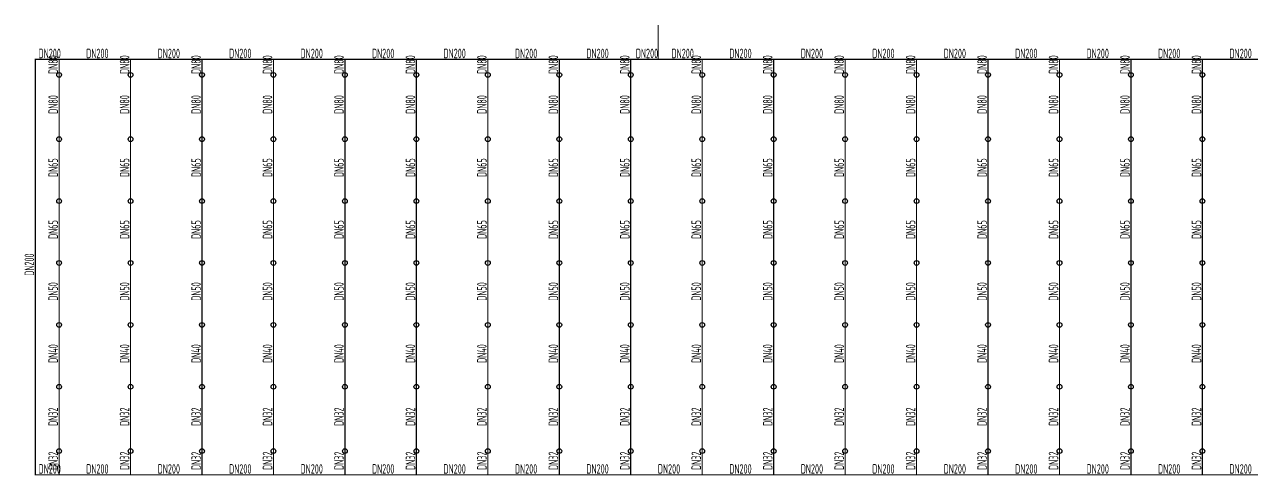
# Model space of a CAD drawing. Header units: millimetres. Extents: x 1622973 to 1895519, y 1781123 to 1975454.
# Drawn here: x 1765441 to 1816952, y 1807636 to 1826575 of the extents above; entities that cross this region are included whole.
import ezdxf

# ---------------------------------------------------------------- set-up
doc = ezdxf.new("R2010")
doc.units = ezdxf.units.MM
doc.header["$LTSCALE"] = 1000
doc.layers.get('0').update_dxf_attribs({"linetype": 'CONTINUOUS'})
for name, color, linetype in [('EQUIP_喷头', 7, 'CONTINUOUS'), ('PIPE-喷淋', 6, 'CONTINUOUS'), ('TEXT_喷淋', 7, 'CONTINUOUS')]:
    doc.layers.add(name, color=color, linetype=linetype)
doc.styles.add('_TWT_PIPEDN', font='GBENOR', dxfattribs={"width": 0.8, "height": 4, "bigfont": 'GBCBIG'})

# ---------------------------------------------------------------- blocks, each defined once
blk = doc.blocks.new('$TwtSys$00000125')
blk.add_circle((0, 0, 0), 1)

msp = doc.modelspace()

# ---------------------------------------------------------------- hatches: boundary and pattern name
at = {"layer": 'PIPE-喷淋'}
for points in [[(1765892, 1825111), (1765867, 1825111), (1765867, 1825136)], [(1765892, 1825111), (1765892, 1825136), (1765867, 1825136)], [(1765892, 1807661), (1765867, 1807661), (1765867, 1807636)], [(1765892, 1807661), (1765892, 1807636), (1765867, 1807636)]]:
    msp.add_hatch(color=256, dxfattribs=at).paths.add_polyline_path(points)

# ---------------------------------------------------------------- linework, layer by layer
at = {"layer": 'PIPE-喷淋', "const_width": 50}
for points in [[(1792042, 1826550), (1792042, 1825111)], [(1765892, 1807661), (1765892, 1825111)], [(1766892, 1825111), (1765892, 1825111)], [(1766892, 1824461), (1766892, 1825111)], [(1769892, 1825111), (1766892, 1825111)], [(1769892, 1824461), (1769892, 1825111)], [(1772892, 1825111), (1769892, 1825111)], [(1772892, 1824461), (1772892, 1825111)], [(1775892, 1825111), (1772892, 1825111)], [(1775892, 1824461), (1775892, 1825111)], [(1778892, 1825111), (1775892, 1825111)], [(1778892, 1824461), (1778892, 1825111)], [(1781892, 1825111), (1778892, 1825111)], [(1781892, 1824461), (1781892, 1825111)], [(1784892, 1825111), (1781892, 1825111)], [(1784892, 1824461), (1784892, 1825111)], [(1787892, 1825111), (1784892, 1825111)], [(1787892, 1824461), (1787892, 1825111)], [(1790892, 1825111), (1787892, 1825111)], [(1792042, 1825111), (1790892, 1825111)], [(1790892, 1824461), (1790892, 1825111)], [(1793892, 1825111), (1792042, 1825111)], [(1793892, 1824461), (1793892, 1825111)], [(1796892, 1825111), (1793892, 1825111)], [(1796892, 1824461), (1796892, 1825111)], [(1799892, 1825111), (1796892, 1825111)], [(1799892, 1824461), (1799892, 1825111)], [(1802892, 1825111), (1799892, 1825111)], [(1802892, 1824461), (1802892, 1825111)], [(1805892, 1825111), (1802892, 1825111)], [(1805892, 1824461), (1805892, 1825111)], [(1808892, 1825111), (1805892, 1825111)], [(1808892, 1824461), (1808892, 1825111)], [(1811892, 1825111), (1808892, 1825111)], [(1811892, 1824461), (1811892, 1825111)], [(1814892, 1825111), (1811892, 1825111)], [(1814892, 1824461), (1814892, 1825111)], [(1817892, 1825111), (1814892, 1825111)], [(1766892, 1821761), (1766892, 1824461)], [(1769892, 1821761), (1769892, 1824461)], [(1772892, 1821761), (1772892, 1824461)], [(1775892, 1821761), (1775892, 1824461)], [(1778892, 1821761), (1778892, 1824461)], [(1781892, 1821761), (1781892, 1824461)], [(1784892, 1821761), (1784892, 1824461)], [(1787892, 1821761), (1787892, 1824461)], [(1790892, 1821761), (1790892, 1824461)], [(1793892, 1821761), (1793892, 1824461)], [(1796892, 1821761), (1796892, 1824461)], [(1799892, 1821761), (1799892, 1824461)], [(1802892, 1821761), (1802892, 1824461)], [(1805892, 1821761), (1805892, 1824461)], [(1808892, 1821761), (1808892, 1824461)], [(1811892, 1821761), (1811892, 1824461)], [(1814892, 1821761), (1814892, 1824461)], [(1766892, 1819161), (1766892, 1821761)], [(1769892, 1819161), (1769892, 1821761)], [(1772892, 1819161), (1772892, 1821761)], [(1775892, 1819161), (1775892, 1821761)], [(1778892, 1819161), (1778892, 1821761)], [(1781892, 1819161), (1781892, 1821761)], [(1784892, 1819161), (1784892, 1821761)], [(1787892, 1819161), (1787892, 1821761)], [(1790892, 1819161), (1790892, 1821761)], [(1793892, 1819161), (1793892, 1821761)], [(1796892, 1819161), (1796892, 1821761)], [(1799892, 1819161), (1799892, 1821761)], [(1802892, 1819161), (1802892, 1821761)], [(1805892, 1819161), (1805892, 1821761)], [(1808892, 1819161), (1808892, 1821761)], [(1811892, 1819161), (1811892, 1821761)], [(1814892, 1819161), (1814892, 1821761)], [(1766892, 1816561), (1766892, 1819161)], [(1769892, 1816561), (1769892, 1819161)], [(1772892, 1816561), (1772892, 1819161)], [(1775892, 1816561), (1775892, 1819161)], [(1778892, 1816561), (1778892, 1819161)], [(1781892, 1816561), (1781892, 1819161)], [(1784892, 1816561), (1784892, 1819161)], [(1787892, 1816561), (1787892, 1819161)], [(1790892, 1816561), (1790892, 1819161)], [(1793892, 1816561), (1793892, 1819161)], [(1796892, 1816561), (1796892, 1819161)], [(1799892, 1816561), (1799892, 1819161)], [(1802892, 1816561), (1802892, 1819161)], [(1805892, 1816561), (1805892, 1819161)], [(1808892, 1816561), (1808892, 1819161)], [(1811892, 1816561), (1811892, 1819161)], [(1814892, 1816561), (1814892, 1819161)], [(1766892, 1813961), (1766892, 1816561)], [(1769892, 1813961), (1769892, 1816561)], [(1772892, 1813961), (1772892, 1816561)], [(1775892, 1813961), (1775892, 1816561)], [(1778892, 1813961), (1778892, 1816561)], [(1781892, 1813961), (1781892, 1816561)], [(1784892, 1813961), (1784892, 1816561)], [(1787892, 1813961), (1787892, 1816561)], [(1790892, 1813961), (1790892, 1816561)], [(1793892, 1813961), (1793892, 1816561)], [(1796892, 1813961), (1796892, 1816561)], [(1799892, 1813961), (1799892, 1816561)], [(1802892, 1813961), (1802892, 1816561)], [(1805892, 1813961), (1805892, 1816561)], [(1808892, 1813961), (1808892, 1816561)], [(1811892, 1813961), (1811892, 1816561)], [(1814892, 1813961), (1814892, 1816561)], [(1766892, 1811361), (1766892, 1813961)], [(1769892, 1811361), (1769892, 1813961)], [(1772892, 1811361), (1772892, 1813961)], [(1775892, 1811361), (1775892, 1813961)], [(1778892, 1811361), (1778892, 1813961)], [(1781892, 1811361), (1781892, 1813961)], [(1784892, 1811361), (1784892, 1813961)], [(1787892, 1811361), (1787892, 1813961)], [(1790892, 1811361), (1790892, 1813961)], [(1793892, 1811361), (1793892, 1813961)], [(1796892, 1811361), (1796892, 1813961)], [(1799892, 1811361), (1799892, 1813961)], [(1802892, 1811361), (1802892, 1813961)], [(1805892, 1811361), (1805892, 1813961)], [(1808892, 1811361), (1808892, 1813961)], [(1811892, 1811361), (1811892, 1813961)], [(1814892, 1811361), (1814892, 1813961)], [(1766892, 1808661), (1766892, 1811361)], [(1769892, 1808661), (1769892, 1811361)], [(1772892, 1808661), (1772892, 1811361)], [(1775892, 1808661), (1775892, 1811361)], [(1778892, 1808661), (1778892, 1811361)], [(1781892, 1808661), (1781892, 1811361)], [(1784892, 1808661), (1784892, 1811361)], [(1787892, 1808661), (1787892, 1811361)], [(1790892, 1808661), (1790892, 1811361)], [(1793892, 1808661), (1793892, 1811361)], [(1796892, 1808661), (1796892, 1811361)], [(1799892, 1808661), (1799892, 1811361)], [(1802892, 1808661), (1802892, 1811361)], [(1805892, 1808661), (1805892, 1811361)], [(1808892, 1808661), (1808892, 1811361)], [(1811892, 1808661), (1811892, 1811361)], [(1814892, 1808661), (1814892, 1811361)], [(1766892, 1807661), (1766892, 1808661)], [(1769892, 1807661), (1769892, 1808661)], [(1772892, 1807661), (1772892, 1808661)], [(1775892, 1807661), (1775892, 1808661)], [(1778892, 1807661), (1778892, 1808661)], [(1781892, 1807661), (1781892, 1808661)], [(1784892, 1807661), (1784892, 1808661)], [(1787892, 1807661), (1787892, 1808661)], [(1790892, 1807661), (1790892, 1808661)], [(1793892, 1807661), (1793892, 1808661)], [(1796892, 1807661), (1796892, 1808661)], [(1799892, 1807661), (1799892, 1808661)], [(1802892, 1807661), (1802892, 1808661)], [(1805892, 1807661), (1805892, 1808661)], [(1808892, 1807661), (1808892, 1808661)], [(1811892, 1807661), (1811892, 1808661)], [(1814892, 1807661), (1814892, 1808661)], [(1766892, 1807661), (1765892, 1807661)], [(1769892, 1807661), (1766892, 1807661)], [(1772892, 1807661), (1769892, 1807661)], [(1775892, 1807661), (1772892, 1807661)], [(1778892, 1807661), (1775892, 1807661)], [(1781892, 1807661), (1778892, 1807661)], [(1784892, 1807661), (1781892, 1807661)], [(1787892, 1807661), (1784892, 1807661)], [(1790892, 1807661), (1787892, 1807661)], [(1793892, 1807661), (1790892, 1807661)], [(1796892, 1807661), (1793892, 1807661)], [(1799892, 1807661), (1796892, 1807661)], [(1802892, 1807661), (1799892, 1807661)], [(1805892, 1807661), (1802892, 1807661)], [(1808892, 1807661), (1805892, 1807661)], [(1811892, 1807661), (1808892, 1807661)], [(1814892, 1807661), (1811892, 1807661)], [(1817892, 1807661), (1814892, 1807661)]]:
    msp.add_lwpolyline(points, dxfattribs=at)

# ---------------------------------------------------------------- block references
at = {"layer": 'EQUIP_喷头', "xscale": 100, "yscale": 100, "zscale": 100}
for p in [(1766892, 1824461), (1769892, 1824461), (1772892, 1824461), (1775892, 1824461), (1778892, 1824461), (1781892, 1824461), (1784892, 1824461), (1787892, 1824461), (1790892, 1824461), (1793892, 1824461), (1796892, 1824461), (1799892, 1824461), (1802892, 1824461), (1805892, 1824461), (1808892, 1824461), (1811892, 1824461), (1814892, 1824461), (1766892, 1821761), (1769892, 1821761), (1772892, 1821761), (1775892, 1821761), (1778892, 1821761), (1781892, 1821761), (1784892, 1821761), (1787892, 1821761), (1790892, 1821761), (1793892, 1821761), (1796892, 1821761), (1799892, 1821761), (1802892, 1821761), (1805892, 1821761), (1808892, 1821761), (1811892, 1821761), (1814892, 1821761), (1766892, 1819161), (1769892, 1819161), (1772892, 1819161), (1775892, 1819161), (1778892, 1819161), (1781892, 1819161), (1784892, 1819161), (1787892, 1819161), (1790892, 1819161), (1793892, 1819161), (1796892, 1819161), (1799892, 1819161), (1802892, 1819161), (1805892, 1819161), (1808892, 1819161), (1811892, 1819161), (1814892, 1819161), (1766892, 1816561), (1769892, 1816561), (1772892, 1816561), (1775892, 1816561), (1778892, 1816561), (1781892, 1816561), (1784892, 1816561), (1787892, 1816561), (1790892, 1816561), (1793892, 1816561), (1796892, 1816561), (1799892, 1816561), (1802892, 1816561), (1805892, 1816561), (1808892, 1816561), (1811892, 1816561), (1814892, 1816561), (1766892, 1813961), (1769892, 1813961), (1772892, 1813961), (1775892, 1813961), (1778892, 1813961), (1781892, 1813961), (1784892, 1813961), (1787892, 1813961), (1790892, 1813961), (1793892, 1813961), (1796892, 1813961), (1799892, 1813961), (1802892, 1813961), (1805892, 1813961), (1808892, 1813961), (1811892, 1813961), (1814892, 1813961), (1766892, 1811361), (1769892, 1811361), (1772892, 1811361), (1775892, 1811361), (1778892, 1811361), (1781892, 1811361), (1784892, 1811361), (1787892, 1811361), (1790892, 1811361), (1793892, 1811361), (1796892, 1811361), (1799892, 1811361), (1802892, 1811361), (1805892, 1811361), (1808892, 1811361), (1811892, 1811361), (1814892, 1811361), (1766892, 1808661), (1769892, 1808661), (1772892, 1808661), (1775892, 1808661), (1778892, 1808661), (1781892, 1808661), (1784892, 1808661), (1787892, 1808661), (1790892, 1808661), (1793892, 1808661), (1796892, 1808661), (1799892, 1808661), (1802892, 1808661), (1805892, 1808661), (1808892, 1808661), (1811892, 1808661), (1814892, 1808661)]:
    msp.add_blockref('$TwtSys$00000125', p, dxfattribs=at)

# ---------------------------------------------------------------- texts
at = {"layer": 'TEXT_喷淋', "style": '_TWT_PIPEDN', "width": 0.64}
for s, rotation, p in [('DN200', 360, (1766029, 1825161)), ('DN80', 90, (1766842, 1824498)), ('DN200', 360, (1768029, 1825161)), ('DN80', 90, (1769842, 1824498)), ('DN200', 360, (1771029, 1825161)), ('DN80', 90, (1772842, 1824498)), ('DN200', 360, (1774029, 1825161)), ('DN80', 90, (1775842, 1824498)), ('DN200', 360, (1777029, 1825161)), ('DN80', 90, (1778842, 1824498)), ('DN200', 360, (1780029, 1825161)), ('DN80', 90, (1781842, 1824498)), ('DN200', 360, (1783029, 1825161)), ('DN80', 90, (1784842, 1824498)), ('DN200', 360, (1786029, 1825161)), ('DN80', 90, (1787842, 1824498)), ('DN200', 360, (1789029, 1825161)), ('DN80', 90, (1790842, 1824498)), ('DN200', 360, (1791104, 1825161)), ('DN200', 360, (1792604, 1825161)), ('DN80', 90, (1793842, 1824498)), ('DN200', 360, (1795029, 1825161)), ('DN80', 90, (1796842, 1824498)), ('DN200', 360, (1798029, 1825161)), ('DN80', 90, (1799842, 1824498)), ('DN200', 360, (1801029, 1825161)), ('DN80', 90, (1802842, 1824498)), ('DN200', 360, (1804029, 1825161)), ('DN80', 90, (1805842, 1824498)), ('DN200', 360, (1807029, 1825161)), ('DN80', 90, (1808842, 1824498)), ('DN200', 360, (1810029, 1825161)), ('DN80', 90, (1811842, 1824498)), ('DN200', 360, (1813029, 1825161)), ('DN80', 90, (1814842, 1824498)), ('DN200', 360, (1816029, 1825161)), ('DN80', 90, (1766842, 1822823)), ('DN80', 90, (1769842, 1822823)), ('DN80', 90, (1772842, 1822823)), ('DN80', 90, (1775842, 1822823)), ('DN80', 90, (1778842, 1822823)), ('DN80', 90, (1781842, 1822823)), ('DN80', 90, (1784842, 1822823)), ('DN80', 90, (1787842, 1822823)), ('DN80', 90, (1790842, 1822823)), ('DN80', 90, (1793842, 1822823)), ('DN80', 90, (1796842, 1822823)), ('DN80', 90, (1799842, 1822823)), ('DN80', 90, (1802842, 1822823)), ('DN80', 90, (1805842, 1822823)), ('DN80', 90, (1808842, 1822823)), ('DN80', 90, (1811842, 1822823)), ('DN80', 90, (1814842, 1822823)), ('DN65', 90, (1766842, 1820169)), ('DN65', 90, (1769842, 1820169)), ('DN65', 90, (1772842, 1820169)), ('DN65', 90, (1775842, 1820169)), ('DN65', 90, (1778842, 1820169)), ('DN65', 90, (1781842, 1820169)), ('DN65', 90, (1784842, 1820169)), ('DN65', 90, (1787842, 1820169)), ('DN65', 90, (1790842, 1820169)), ('DN65', 90, (1793842, 1820169)), ('DN65', 90, (1796842, 1820169)), ('DN65', 90, (1799842, 1820169)), ('DN65', 90, (1802842, 1820169)), ('DN65', 90, (1805842, 1820169)), ('DN65', 90, (1808842, 1820169)), ('DN65', 90, (1811842, 1820169)), ('DN65', 90, (1814842, 1820169)), ('DN65', 90, (1766842, 1817569)), ('DN65', 90, (1769842, 1817569)), ('DN65', 90, (1772842, 1817569)), ('DN65', 90, (1775842, 1817569)), ('DN65', 90, (1778842, 1817569)), ('DN65', 90, (1781842, 1817569)), ('DN65', 90, (1784842, 1817569)), ('DN65', 90, (1787842, 1817569)), ('DN65', 90, (1790842, 1817569)), ('DN65', 90, (1793842, 1817569)), ('DN65', 90, (1796842, 1817569)), ('DN65', 90, (1799842, 1817569)), ('DN65', 90, (1802842, 1817569)), ('DN65', 90, (1805842, 1817569)), ('DN65', 90, (1808842, 1817569)), ('DN65', 90, (1811842, 1817569)), ('DN65', 90, (1814842, 1817569)), ('DN200', 90, (1765842, 1816023)), ('DN50', 90, (1766842, 1814973)), ('DN50', 90, (1769842, 1814973)), ('DN50', 90, (1772842, 1814973)), ('DN50', 90, (1775842, 1814973)), ('DN50', 90, (1778842, 1814973)), ('DN50', 90, (1781842, 1814973)), ('DN50', 90, (1784842, 1814973)), ('DN50', 90, (1787842, 1814973)), ('DN50', 90, (1790842, 1814973)), ('DN50', 90, (1793842, 1814973)), ('DN50', 90, (1796842, 1814973)), ('DN50', 90, (1799842, 1814973)), ('DN50', 90, (1802842, 1814973)), ('DN50', 90, (1805842, 1814973)), ('DN50', 90, (1808842, 1814973)), ('DN50', 90, (1811842, 1814973)), ('DN50', 90, (1814842, 1814973)), ('DN40', 90, (1766842, 1812362)), ('DN40', 90, (1769842, 1812362)), ('DN40', 90, (1772842, 1812362)), ('DN40', 90, (1775842, 1812362)), ('DN40', 90, (1778842, 1812362)), ('DN40', 90, (1781842, 1812362)), ('DN40', 90, (1784842, 1812362)), ('DN40', 90, (1787842, 1812362)), ('DN40', 90, (1790842, 1812362)), ('DN40', 90, (1793842, 1812362)), ('DN40', 90, (1796842, 1812362)), ('DN40', 90, (1799842, 1812362)), ('DN40', 90, (1802842, 1812362)), ('DN40', 90, (1805842, 1812362)), ('DN40', 90, (1808842, 1812362)), ('DN40', 90, (1811842, 1812362)), ('DN40', 90, (1814842, 1812362)), ('DN32', 90, (1766842, 1809717)), ('DN32', 90, (1769842, 1809717)), ('DN32', 90, (1772842, 1809717)), ('DN32', 90, (1775842, 1809717)), ('DN32', 90, (1778842, 1809717)), ('DN32', 90, (1781842, 1809717)), ('DN32', 90, (1784842, 1809717)), ('DN32', 90, (1787842, 1809717)), ('DN32', 90, (1790842, 1809717)), ('DN32', 90, (1793842, 1809717)), ('DN32', 90, (1796842, 1809717)), ('DN32', 90, (1799842, 1809717)), ('DN32', 90, (1802842, 1809717)), ('DN32', 90, (1805842, 1809717)), ('DN32', 90, (1808842, 1809717)), ('DN32', 90, (1811842, 1809717)), ('DN32', 90, (1814842, 1809717)), ('DN200', 360, (1766029, 1807711)), ('DN32', 90, (1766842, 1807867)), ('DN200', 360, (1768029, 1807711)), ('DN32', 90, (1769842, 1807867)), ('DN200', 360, (1771029, 1807711)), ('DN32', 90, (1772842, 1807867)), ('DN200', 360, (1774029, 1807711)), ('DN32', 90, (1775842, 1807867)), ('DN200', 360, (1777029, 1807711)), ('DN32', 90, (1778842, 1807867)), ('DN200', 360, (1780029, 1807711)), ('DN32', 90, (1781842, 1807867)), ('DN200', 360, (1783029, 1807711)), ('DN32', 90, (1784842, 1807867)), ('DN200', 360, (1786029, 1807711)), ('DN32', 90, (1787842, 1807867)), ('DN200', 360, (1789029, 1807711)), ('DN32', 90, (1790842, 1807867)), ('DN200', 360, (1792029, 1807711)), ('DN32', 90, (1793842, 1807867)), ('DN200', 360, (1795029, 1807711)), ('DN32', 90, (1796842, 1807867)), ('DN200', 360, (1798029, 1807711)), ('DN32', 90, (1799842, 1807867)), ('DN200', 360, (1801029, 1807711)), ('DN32', 90, (1802842, 1807867)), ('DN200', 360, (1804029, 1807711)), ('DN32', 90, (1805842, 1807867)), ('DN200', 360, (1807029, 1807711)), ('DN32', 90, (1808842, 1807867)), ('DN200', 360, (1810029, 1807711)), ('DN32', 90, (1811842, 1807867)), ('DN200', 360, (1813029, 1807711)), ('DN32', 90, (1814842, 1807867)), ('DN200', 360, (1816029, 1807711))]:
    msp.add_text(s, height=400, rotation=rotation, dxfattribs=at).set_placement(p)

doc.saveas('drawing.dxf')
